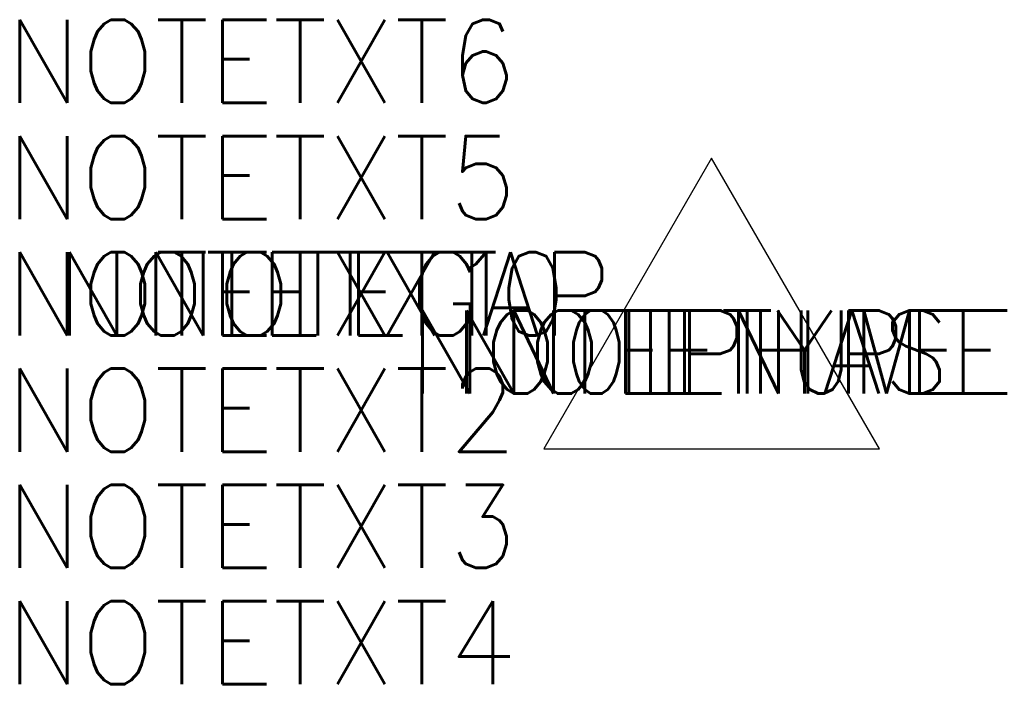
# Model space of a CAD drawing. Extents: x -8.3 to 3.6, y -4 to 4.
import ezdxf
from ezdxf.enums import TextEntityAlignment as Align

# ---------------------------------------------------------------- set-up
doc = ezdxf.new("R2010")
doc.units = 0
doc.header["$MEASUREMENT"] = 0
doc.layers.get('0').update_dxf_attribs({"linetype": 'CONTINUOUS'})
doc.styles.add('ROMANS', font='romans', dxfattribs={"width": 0.95})

msp = doc.modelspace()

# ---------------------------------------------------------------- linework, layer by layer
at = {"flags": 128}
msp.add_lwpolyline([(-2.022, -1.167), (2.022, -1.167), (0, 2.334)], close=True, dxfattribs=at)

# ---------------------------------------------------------------- texts
at = {"style": 'ROMANS', "width": 0.95}
for tag, flags, p in [('NOTETXT6', 8, (-2.35, 3)), ('NOTETXT5', 8, (-2.35, 1.6)), ('NOTETXT0', 9, (-1.75, 0.2))]:
    msp.add_attdef(tag, text='', height=1, dxfattribs=dict(at, flags=flags)).set_placement(p, align=Align.RIGHT)
for tag, p in [('NOTETXT1', (-2.35, 0.2)), ('NOTEGAP', (-1.2, 0.2))]:
    msp.add_attdef(tag, text='', height=1, dxfattribs=at).set_placement(p, align=Align.RIGHT)
at = {"style": 'ROMANS', "width": 0.95, "flags": 9}
for tag, text in [('NOTEPHASE', '1'), ('NOTETYPE', 'TRI')]:
    msp.add_attdef(tag, text=text, height=1, dxfattribs=at).set_placement((0, 0), align=Align.MIDDLE)
at = {"style": 'ROMANS', "width": 0.8}
msp.add_attdef('NOTENUM', text='XX', height=1, dxfattribs=at).set_placement((0, 0), align=Align.MIDDLE)
at = {"style": 'ROMANS', "width": 0.95}
msp.add_attdef('NOTETXT2', text='', height=1, dxfattribs=at).set_placement((-2.35, -0.2), align=Align.TOP_RIGHT)
at = {"style": 'ROMANS', "width": 0.95, "flags": 8}
for tag, p in [('NOTETXT3', (-2.35, -1.6)), ('NOTETXT4', (-2.35, -3))]:
    msp.add_attdef(tag, text='', height=1, dxfattribs=at).set_placement(p, align=Align.TOP_RIGHT)

doc.saveas('drawing.dxf')
